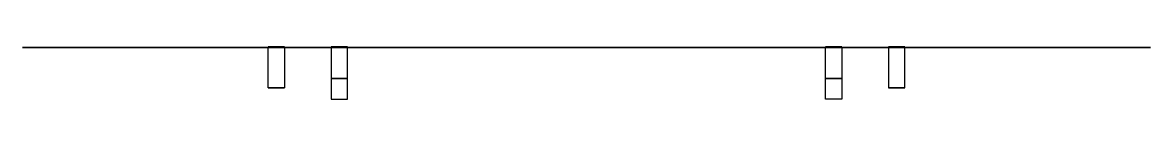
# Model space of a CAD drawing. Header units: millimetres. Extents: x 0 to 1700, y -78 to 1.
import ezdxf

# ---------------------------------------------------------------- set-up
doc = ezdxf.new("R2010")
doc.units = ezdxf.units.MM
doc.layers.add('KwikScaf 3D', color=7, linetype='Continuous')

# ---------------------------------------------------------------- blocks, each defined once
blk = doc.blocks.new('109838xyz')
at = {"layer": 'KwikScaf 3D', "extrusion": (0, -1, 6.12303e-17)}
h = blk.add_hatch(dxfattribs=at)
h.set_pattern_fill('NET', color=0, scale=7.85, style=0)
h.set_pattern_definition([(0, (-109.057, -529.883), (0, 24.92375), []), (90, (-109.057, -529.883), (-24.92375, 2e-15), [])])
h.paths.add_polyline_path([(1650, -230), (1650, 325), (1635, 325), (1635, 390), (65, 390), (65, 325), (50, 325), (50, -230)])
at = {"layer": 'KwikScaf 3D', "color": 0, "extrusion": (0, -1, 6.12303e-17)}
for p, q in [((0, 0, 325), (0, 0, -485)), ((0, 0, 325), (65, 0, 325)), ((50, 0, 325), (50, 0, -435)), ((65, 0, 390), (1635, 0, 390)), ((65, 0, 440), (1635, 0, 440)), ((65, 0, 440), (65, 0, 325)), ((1635, 0, 440), (1635, 0, 325)), ((1635, 0, 325), (1700, 0, 325)), ((1650, 0, 325), (1650, 0, -435)), ((1700, 0, 325), (1700, 0, -485)), ((0, 0, -435), (1700, 0, -435)), ((50, 0, -230), (1650, 0, -230))]:
    blk.add_line(p, q, dxfattribs=at)
blk.add_lwpolyline([(0, -485), (1700, -485)], dxfattribs=at)
at = {"layer": 'KwikScaf 3D', "color": 0}
for points in [[(395, 1, -500), (395, -61, -500), (370, -61, -500), (370, 1, -500)], [(395, 1, -557), (395, 1, -407), (370, 1, -407), (370, 1, -557)], [(465, -46.9, 495), (490, -46.9, 495), (490, 1, 495), (465, 1, 495)], [(465, 1, 360), (490, 1, 360), (490, 1, 495), (465, 1, 495)], [(1235, -46.9, 495), (1210, -46.9, 495), (1210, 1, 495), (1235, 1, 495)], [(1235, 1, 360), (1210, 1, 360), (1210, 1, 495), (1235, 1, 495)], [(1305, 1, -557), (1305, 1, -407), (1330, 1, -407), (1330, 1, -557)], [(1305, 1, -500), (1305, -61, -500), (1330, -61, -500), (1330, 1, -500)], [(0, 0, -485), (1700, 0, -485), (1700, 0, -230), (0, 0, -230)], [(465, -78.3, 440.5), (490, -78.3, 440.5), (490, -46.9, 495), (465, -46.9, 495)], [(1235, -78.3, 440.5), (1210, -78.3, 440.5), (1210, -46.9, 495), (1235, -46.9, 495)], [(395, -61, -557), (395, -61, -500), (370, -61, -500), (370, -61, -557)], [(1305, -61, -557), (1305, -61, -500), (1330, -61, -500), (1330, -61, -557)]]:
    blk.add_3dface(points, dxfattribs=at)

msp = doc.modelspace()

# ---------------------------------------------------------------- block references
msp.add_blockref('109838xyz', (0, 0))

doc.saveas('drawing.dxf')
